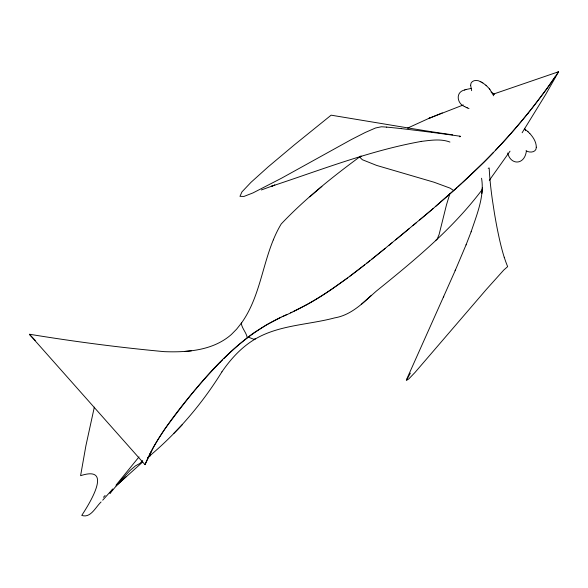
<?xml version="1.0" encoding="UTF-8"?>
<svg xmlns="http://www.w3.org/2000/svg" width="588" height="588" viewBox="0 0 588 588"><rect width="100%" height="100%" fill="white"/><g stroke="black" fill="none" stroke-linecap="round" stroke-linejoin="round"><path stroke-width="0.88" d="M470.62 85.311C470.496 80.196 476.861 79.395 480.337 81.6M526.047 150.675C529.281 153.027 536.454 152.726 536.3 147.221M470.628 85.26L471.664 90.684M536.3 147.272C536.322 141.973 533.25 137.247 529.773 133.469M360.878 156.018C332.815 176.672 305.194 198.656 281.211 223.977C262.615 254.788 262.564 293.794 241.286 323.297C241.969 328.494 246.365 332.536 247.261 337.696L238.816 344.664A74.051 18.301 -42.1 0 0 227.152 355.395L223.771 358.687M471.106 231.848C476.78 214.73 484.644 196.252 481.557 178.252M481.866 193.459L482.366 187.719M94.33 407.146L85.892 445.777L80.593 475.685C114.733 464.549 87.84 505.996 81.761 515.404C90.684 518.469 95.587 507.069 101.085 501.976M255.119 338.6L254.971 339.151L253.796 339.269L248.856 337.336L247.261 337.696A48.238 11.922 -42.1 0 1 254.045 332.698L266.702 324.738L280.939 317.358M526.378 151.167C524.43 165.441 510.487 165.191 507.723 153.005M449.849 193.753L446.483 204.844L439.089 234.531L437.266 238.934L435.48 240.69M273.361 239.86L273.567 239.338M466.049 244.917L471.179 231.657M466.144 244.652L455.127 270.723M35.251 340.408L29.672 334.616L145.001 464.667L153.277 447.608A196.745 48.628 -42.1 0 1 165.544 428.027C198.56 383.714 234.693 337.086 286.826 314.551M443.756 296.286L406.727 379.142M443.396 297.102L455.399 270.127M149.55 454.627L150.881 452.04A212.922 52.626 -42.1 0 0 145.008 464.66M464.814 89.935C455.097 91.941 457.001 103.833 464.755 106.612M522.122 132.763L545.679 94.47L558.6 71.743L493.42 94.095M410.373 373.145L406.308 380.51L408.807 378.9L415.062 372.395L486.474 289.289L503.82 269.988L507.665 266.629A68.671 18.448 84.4 0 1 504.247 257.243M510.031 151.175L489.29 180.362M555.241 76.749C531.677 111.139 504.284 142.847 474.193 171.681A190.093 46.989 -42.1 0 1 466.093 179.318L463.021 182.162M482.403 189.314C452.789 228.835 414.511 260.264 376.357 291.082C363.862 302.011 351.889 314.992 334.675 317.88C308.09 324.98 278.933 324.899 254.736 339.305M241.352 323.187L236.626 329.148L231.327 334.535C213.106 350.522 187.418 352.535 164.258 351.646C119.166 347.479 74.11 341.569 29.422 334.227M531.728 108.618L546.737 88.847L558.6 71.743L557.027 72.611M531.001 109.537L528.031 113.234M116.101 485.056L139.011 456.913M148.051 457.266C177.208 433.018 201.971 404.022 221.933 371.822L221.904 371.859C230.709 359.04 241.403 347.229 254.883 339.232M102.679 500.197L112.786 489.01L109.963 493.369L122.37 478.691L130.132 470.422L135.372 465.909L139.922 463.44L142.708 460.558M502.659 142.656L495.419 150.403M173.798 433.415L182.295 424.698M493.575 152.343L489.819 156.224A159.958 39.536 -42.1 0 1 484.071 162.038L457.934 186.815M220.471 361.995L222.661 359.79M361.194 156.202L359.981 157.408L362.34 159.715L376.68 165.434L434.069 182.236L450.129 188.153L453.723 190.6L456.898 187.741M116.064 485.923L142.722 461.955M118.137 484.005L125.986 476.78M461.999 183.103L431.658 209.85L395.562 239.919M361.297 304.371L371.462 295.264M453.723 190.6L435.517 206.55M309.795 196.862L321.908 186.367M433.268 208.475L419.619 220.015M412.754 225.748L416.186 222.889M409.314 228.592C369.315 260.991 330.125 296.161 282.306 316.697M388.683 245.549L392.123 242.741M385.243 248.349L371.484 259.44M369.764 260.807L366.324 263.52M364.604 264.872L349.199 276.691M347.493 277.955L330.713 289.928A127.265 31.458 -42.1 0 1 305.723 305.268M459.787 136.879L460.595 136.306L459.603 136.166M241.286 323.29L241.705 323.047M488.202 168.344L489.194 167.977L489.238 168.976A66.936 17.985 84.4 0 0 489.73 176.584L490.377 183.677A115.865 31.135 84.4 0 0 492.354 199.692L494.442 213.238A167.227 44.931 84.4 0 0 497 227.446A143.737 38.624 84.4 0 0 497.948 232.157L498.903 236.685A96.792 26.012 84.4 0 0 504.225 257.331M305.745 305.231L293.162 311.544M407.535 128.125L428.762 118.431L463.3 104.958M290.443 312.838L291.802 312.191M429.879 117.975L428.762 118.431L442.257 112.918M261.344 189.961L274.839 185.051L271.627 186.205C321.121 169.91 370.08 150.565 421.559 141.37L421.221 141.421C430.681 140.275 440.78 138.577 449.945 142.061M466.064 89.501L471.106 88.443M464.601 90.008L466.277 89.427M184.581 351.455L191.431 350.793M401.295 128.618L404.794 129.022A143.737 5.513 8.7 0 1 408.498 129.456A167.227 6.409 8.7 0 1 420.03 130.859L431.482 132.315M452.672 134.843L451.437 134.674A56.918 2.183 8.7 0 1 431.658 131.734A101.121 3.881 8.7 0 1 408.542 128.022M408.498 128.015L331.132 115.174L294.529 144.736L268.172 166.867L250.995 182.331L241.947 191.894L239.963 196.341L243.991 196.421L252.958 192.923L281.49 178.223L351.271 139.599L365.185 132.506L375.563 127.978L381.347 126.78A68.671 2.631 8.7 0 1 386.728 127.133M469.004 108.567L467.019 107.758M464.549 106.502L466.446 107.494M466.225 107.391L467.269 107.869M480.881 81.857L482.219 82.577M480.271 81.57L480.94 81.886M491.127 92.088L494.581 94.396M482.755 82.901L485.982 85.297M524.364 128.97L525.084 129.441M482.153 82.533L482.821 82.937M525.606 129.801L527.59 131.367M525.018 129.389L525.672 129.845M486.423 85.686L489.304 88.685M528.031 131.749L529.81 133.505M485.916 85.238L486.482 85.738M527.517 131.3L528.083 131.8M489.789 89.273L493.655 95.785M489.267 88.634L489.863 89.361M524.562 128.287L525.584 130.654M150.793 452.099A200.971 49.671 -42.1 0 1 181.604 406.352M181.582 406.367A223.638 55.279 -42.1 0 1 195.488 389.388M195.613 389.352A159.083 39.322 -42.1 0 1 220.382 361.995M103.466 497.272A101.996 14.09 -54.4 0 1 105.12 495.493M147.713 457.773A50.318 38.757 -0.5 0 1 150.66 455.582M527.987 113.249A215.098 53.17 -42.1 0 1 502.696 142.649M386.61 127.111A96.792 3.712 8.7 0 1 401.369 128.632M431.496 132.315A115.865 4.439 8.7 0 1 445.682 134.204L452.275 135.115A66.936 2.565 8.7 0 1 459.603 136.159"/></g></svg>
